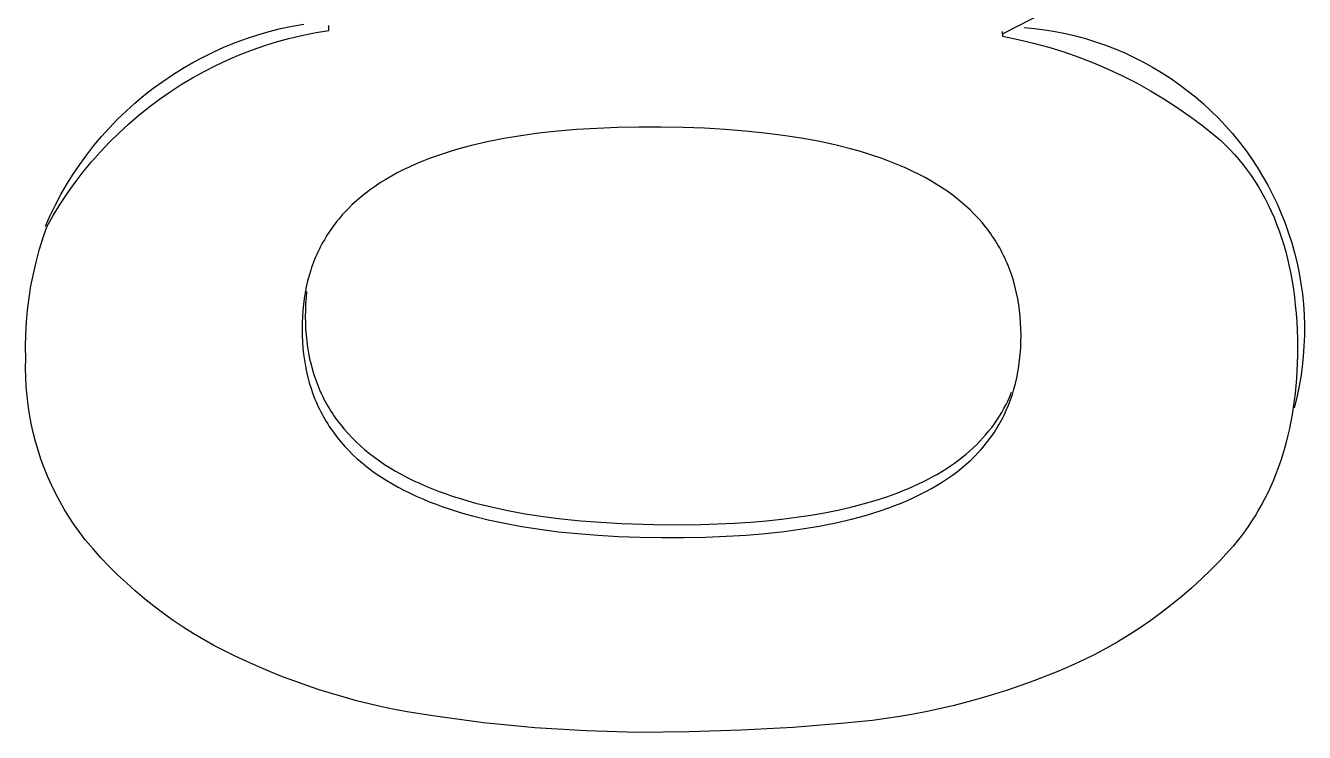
# Model space of a CAD drawing. Header units: millimetres. Extents: x -1421 to 3505, y -683 to 2759.
# Drawn here: x 0.785 to 2.273, y 730.009 to 730.831 of the extents above; entities that cross this region are included whole.
import ezdxf

# ---------------------------------------------------------------- set-up
doc = ezdxf.new("R2010")
doc.units = ezdxf.units.MM
doc.header["$MEASUREMENT"] = 0
doc.layers.add('Utwórz2D linie widoczne', color=7, linetype='Continuous', true_color=0x000000)

msp = doc.modelspace()

# ---------------------------------------------------------------- linework, layer by layer
at = {"layer": 'Utwórz2D linie widoczne'}
for p, q in [((2.1258, 730.9262), (1.9219, 730.8216)), ((1.0551, 730.8203), (1.0683, 730.8241)), ((1.0683, 730.8241), (1.0816, 730.8275)), ((1.0816, 730.8275), (1.095, 730.8303)), ((1.095, 730.8303), (1.1085, 730.8327)), ((1.1228, 730.8229), (1.1379, 730.8254)), ((1.1379, 730.8254), (1.1379, 730.831)), ((1.9216, 730.8216), (1.9216, 730.8242)), ((1.9466, 730.8287), (1.9586, 730.8276)), ((1.9586, 730.8276), (1.9707, 730.8261)), ((1.9707, 730.8261), (1.9827, 730.8241)), ((1.9827, 730.8241), (1.9946, 730.8218)), ((1.0164, 730.8062), (1.0291, 730.8113)), ((1.0291, 730.8113), (1.042, 730.8161)), ((1.042, 730.8161), (1.0551, 730.8203)), ((1.0633, 730.8079), (1.0779, 730.8124)), ((1.0779, 730.8124), (1.0928, 730.8164)), ((1.0928, 730.8164), (1.1077, 730.8199)), ((1.1077, 730.8199), (1.1228, 730.8229)), ((1.9216, 730.8215), (1.9216, 730.8187)), ((1.9216, 730.8187), (1.9396, 730.815)), ((1.9396, 730.815), (1.9575, 730.8107)), ((1.9575, 730.8107), (1.9753, 730.8058)), ((1.9946, 730.8218), (2.0064, 730.819)), ((2.0064, 730.819), (2.0181, 730.8159)), ((2.0181, 730.8159), (2.0297, 730.8123)), ((2.0297, 730.8123), (2.0412, 730.8083)), ((2.0412, 730.8083), (2.0525, 730.804)), ((0.9794, 730.7881), (0.9915, 730.7945)), ((0.9915, 730.7945), (1.0038, 730.8006)), ((1.0038, 730.8006), (1.0164, 730.8062)), ((1.0203, 730.7913), (1.0344, 730.7973)), ((1.0344, 730.7973), (1.0488, 730.8028)), ((1.0488, 730.8028), (1.0633, 730.8079)), ((1.9753, 730.8058), (1.9929, 730.8004)), ((1.9929, 730.8004), (2.0102, 730.7943)), ((2.0102, 730.7943), (2.0274, 730.7876)), ((2.0525, 730.804), (2.0637, 730.7992)), ((2.0637, 730.7992), (2.0747, 730.7941)), ((2.0747, 730.7941), (2.0855, 730.7886)), ((0.9559, 730.7739), (0.9675, 730.7812)), ((0.9675, 730.7812), (0.9794, 730.7881)), ((0.9927, 730.7778), (1.0064, 730.7848)), ((1.0064, 730.7848), (1.0203, 730.7913)), ((2.0274, 730.7876), (2.0443, 730.7804)), ((2.0443, 730.7804), (2.061, 730.7726)), ((2.0855, 730.7886), (2.0961, 730.7827)), ((2.0961, 730.7827), (2.1066, 730.7765)), ((0.9334, 730.7582), (0.9445, 730.7662)), ((0.9445, 730.7662), (0.9559, 730.7739)), ((0.9661, 730.7625), (0.9793, 730.7704)), ((0.9793, 730.7704), (0.9927, 730.7778)), ((2.061, 730.7726), (2.0774, 730.7643)), ((2.0774, 730.7643), (2.0935, 730.7553)), ((2.1066, 730.7765), (2.1168, 730.7699)), ((2.1168, 730.7699), (2.1267, 730.7629)), ((0.9121, 730.7409), (0.9226, 730.7497)), ((0.9226, 730.7497), (0.9334, 730.7582)), ((0.9406, 730.7454), (0.9532, 730.7541)), ((0.9532, 730.7541), (0.9661, 730.7625)), ((2.0935, 730.7553), (2.1093, 730.7459)), ((2.1267, 730.7629), (2.1364, 730.7557)), ((2.1364, 730.7557), (2.1459, 730.7481)), ((0.9019, 730.7317), (0.9121, 730.7409)), ((0.9163, 730.7265), (0.9283, 730.7362)), ((0.9283, 730.7362), (0.9406, 730.7454)), ((2.1093, 730.7459), (2.1247, 730.7359)), ((2.1247, 730.7359), (2.1399, 730.7255)), ((2.1459, 730.7481), (2.1551, 730.7401)), ((2.1551, 730.7401), (2.164, 730.7319)), ((0.8825, 730.7122), (0.892, 730.7221)), ((0.892, 730.7221), (0.9019, 730.7317)), ((0.9047, 730.7165), (0.9163, 730.7265)), ((2.1399, 730.7255), (2.1546, 730.7145)), ((2.164, 730.7319), (2.1726, 730.7233)), ((2.1726, 730.7233), (2.1809, 730.7145)), ((0.8733, 730.702), (0.8825, 730.7122)), ((0.8824, 730.6953), (0.8934, 730.7061)), ((0.8934, 730.7061), (0.9047, 730.7165)), ((1.382, 730.7058), (1.3612, 730.703)), ((1.4036, 730.7082), (1.382, 730.7058)), ((1.4261, 730.7101), (1.4036, 730.7082)), ((1.4494, 730.7115), (1.4261, 730.7101)), ((1.4734, 730.7125), (1.4494, 730.7115)), ((1.4983, 730.713), (1.4734, 730.7125)), ((1.5241, 730.713), (1.4983, 730.713)), ((1.5498, 730.7125), (1.5241, 730.713)), ((1.5747, 730.7116), (1.5498, 730.7125)), ((1.5988, 730.7102), (1.5747, 730.7116)), ((1.6221, 730.7084), (1.5988, 730.7102)), ((1.6446, 730.7061), (1.6221, 730.7084)), ((1.6662, 730.7034), (1.6446, 730.7061)), ((2.1546, 730.7145), (2.169, 730.703)), ((2.1809, 730.7145), (2.189, 730.7054)), ((2.189, 730.7054), (2.1967, 730.696)), ((0.856, 730.6807), (0.8645, 730.6915)), ((0.8645, 730.6915), (0.8733, 730.702)), ((0.8719, 730.6841), (0.8824, 730.6953)), ((1.2948, 730.6892), (1.2861, 730.6868)), ((1.3037, 730.6916), (1.2948, 730.6892)), ((1.322, 730.6958), (1.3037, 730.6916)), ((1.3412, 730.6996), (1.322, 730.6958)), ((1.3612, 730.703), (1.3412, 730.6996)), ((1.6871, 730.7001), (1.6662, 730.7034)), ((1.7071, 730.6965), (1.6871, 730.7001)), ((1.7263, 730.6923), (1.7071, 730.6965)), ((1.7447, 730.6878), (1.7263, 730.6923)), ((2.169, 730.703), (2.1749, 730.6978)), ((2.1749, 730.6978), (2.1805, 730.6924)), ((2.1805, 730.6924), (2.186, 730.6868)), ((2.1967, 730.696), (2.204, 730.6864)), ((0.848, 730.6696), (0.856, 730.6807)), ((0.8617, 730.6726), (0.8719, 730.6841)), ((1.2535, 730.6759), (1.2458, 730.6729)), ((1.2613, 730.6788), (1.2535, 730.6759)), ((1.2694, 730.6816), (1.2613, 730.6788)), ((1.2777, 730.6843), (1.2694, 730.6816)), ((1.2861, 730.6868), (1.2777, 730.6843)), ((1.7536, 730.6853), (1.7447, 730.6878)), ((1.7623, 730.6827), (1.7536, 730.6853)), ((1.7707, 730.68), (1.7623, 730.6827)), ((1.779, 730.6772), (1.7707, 730.68)), ((1.7871, 730.6743), (1.779, 730.6772)), ((2.186, 730.6868), (2.1913, 730.6811)), ((2.1913, 730.6811), (2.1964, 730.6752)), ((2.1964, 730.6752), (2.2013, 730.6692)), ((2.204, 730.6864), (2.2111, 730.6765)), ((2.2111, 730.6765), (2.2177, 730.6663)), ((0.8403, 730.6582), (0.848, 730.6696)), ((0.8426, 730.6486), (0.852, 730.6608)), ((0.852, 730.6608), (0.8617, 730.6726)), ((1.2173, 730.6596), (1.2107, 730.656)), ((1.2241, 730.6631), (1.2173, 730.6596)), ((1.2312, 730.6665), (1.2241, 730.6631)), ((1.2384, 730.6697), (1.2312, 730.6665)), ((1.2458, 730.6729), (1.2384, 730.6697)), ((1.795, 730.6712), (1.7871, 730.6743)), ((1.8026, 730.6681), (1.795, 730.6712)), ((1.8101, 730.6648), (1.8026, 730.6681)), ((1.8173, 730.6614), (1.8101, 730.6648)), ((1.8244, 730.6579), (1.8173, 730.6614)), ((2.2013, 730.6692), (2.2061, 730.663)), ((2.2061, 730.663), (2.2106, 730.6566)), ((2.2177, 730.6663), (2.2241, 730.656)), ((0.8261, 730.6347), (0.833, 730.6465)), ((0.833, 730.6465), (0.8403, 730.6582)), ((0.8337, 730.6361), (0.8426, 730.6486)), ((1.198, 730.6484), (1.192, 730.6444)), ((1.2042, 730.6522), (1.198, 730.6484)), ((1.2107, 730.656), (1.2042, 730.6522)), ((1.8313, 730.6543), (1.8244, 730.6579)), ((1.8379, 730.6506), (1.8313, 730.6543)), ((1.8443, 730.6467), (1.8379, 730.6506)), ((1.8506, 730.6428), (1.8443, 730.6467)), ((2.2106, 730.6566), (2.215, 730.6501)), ((2.215, 730.6501), (2.2192, 730.6434)), ((2.2241, 730.656), (2.23, 730.6454)), ((2.23, 730.6454), (2.2357, 730.6346)), ((0.8197, 730.6225), (0.8261, 730.6347)), ((0.8252, 730.6233), (0.8337, 730.6361)), ((1.1752, 730.6318), (1.17, 730.6273)), ((1.1806, 730.6361), (1.1752, 730.6318)), ((1.1862, 730.6403), (1.1806, 730.6361)), ((1.192, 730.6444), (1.1862, 730.6403)), ((1.8566, 730.6387), (1.8506, 730.6428)), ((1.8625, 730.6345), (1.8566, 730.6387)), ((1.8681, 730.6302), (1.8625, 730.6345)), ((1.8735, 730.6258), (1.8681, 730.6302)), ((2.2192, 730.6434), (2.2232, 730.6366)), ((2.2232, 730.6366), (2.227, 730.6296)), ((2.2357, 730.6346), (2.2409, 730.6237)), ((0.8137, 730.6102), (0.8197, 730.6225)), ((0.8172, 730.6102), (0.8252, 730.6233)), ((1.1602, 730.6181), (1.1557, 730.6133)), ((1.165, 730.6228), (1.1602, 730.6181)), ((1.17, 730.6273), (1.165, 730.6228)), ((1.8787, 730.6212), (1.8735, 730.6258)), ((1.8837, 730.6166), (1.8787, 730.6212)), ((1.8886, 730.6118), (1.8837, 730.6166)), ((2.227, 730.6296), (2.2306, 730.6225)), ((2.2306, 730.6225), (2.2341, 730.6152)), ((2.2341, 730.6152), (2.2374, 730.6077)), ((2.2409, 730.6237), (2.2457, 730.6126)), ((0.8081, 730.5976), (0.8137, 730.6102)), ((0.8096, 730.5968), (0.8172, 730.6102)), ((1.1451, 730.6008), (1.1431, 730.5982)), ((1.1471, 730.6034), (1.1451, 730.6008)), ((1.1492, 730.6059), (1.1471, 730.6034)), ((1.1513, 730.6084), (1.1492, 730.6059)), ((1.1534, 730.6109), (1.1513, 730.6084)), ((1.1557, 730.6133), (1.1534, 730.6109)), ((1.8932, 730.607), (1.8886, 730.6118)), ((1.8976, 730.602), (1.8932, 730.607)), ((1.9018, 730.5969), (1.8976, 730.602)), ((2.2374, 730.6077), (2.2404, 730.6001)), ((2.2404, 730.6001), (2.2433, 730.5923)), ((2.2457, 730.6126), (2.2502, 730.6013)), ((2.2502, 730.6013), (2.2543, 730.5898)), ((0.805, 730.5834), (0.8096, 730.5968)), ((1.1358, 730.5875), (1.1341, 730.5848)), ((1.1376, 730.5902), (1.1358, 730.5875)), ((1.1394, 730.5929), (1.1376, 730.5902)), ((1.1412, 730.5956), (1.1394, 730.5929)), ((1.1431, 730.5982), (1.1412, 730.5956)), ((1.9038, 730.5943), (1.9018, 730.5969)), ((1.9058, 730.5916), (1.9038, 730.5943)), ((1.9077, 730.589), (1.9058, 730.5916)), ((1.9096, 730.5863), (1.9077, 730.589)), ((1.9114, 730.5836), (1.9096, 730.5863)), ((2.2433, 730.5923), (2.2461, 730.5843)), ((2.2543, 730.5898), (2.258, 730.5783)), ((0.8008, 730.5698), (0.805, 730.5834)), ((1.1264, 730.5707), (1.125, 730.5677)), ((1.1278, 730.5735), (1.1264, 730.5707)), ((1.1293, 730.5764), (1.1278, 730.5735)), ((1.1309, 730.5792), (1.1293, 730.5764)), ((1.1325, 730.582), (1.1309, 730.5792)), ((1.1341, 730.5848), (1.1325, 730.582)), ((1.9132, 730.5808), (1.9114, 730.5836)), ((1.9149, 730.5781), (1.9132, 730.5808)), ((1.9165, 730.5753), (1.9149, 730.5781)), ((1.9182, 730.5724), (1.9165, 730.5753)), ((1.9197, 730.5696), (1.9182, 730.5724)), ((2.2461, 730.5843), (2.2486, 730.5762)), ((2.2486, 730.5762), (2.2509, 730.568)), ((2.258, 730.5783), (2.2612, 730.5666)), ((0.794, 730.5422), (0.7972, 730.556)), ((0.7972, 730.556), (0.8008, 730.5698)), ((1.1199, 730.5558), (1.1188, 730.5527)), ((1.1211, 730.5588), (1.1199, 730.5558)), ((1.1223, 730.5618), (1.1211, 730.5588)), ((1.1236, 730.5648), (1.1223, 730.5618)), ((1.125, 730.5677), (1.1236, 730.5648)), ((1.9212, 730.5667), (1.9197, 730.5696)), ((1.9227, 730.5638), (1.9212, 730.5667)), ((1.9241, 730.5609), (1.9227, 730.5638)), ((1.9255, 730.5579), (1.9241, 730.5609)), ((1.9268, 730.5549), (1.9255, 730.5579)), ((2.2509, 730.568), (2.2531, 730.5596)), ((2.2531, 730.5596), (2.2551, 730.551)), ((2.2612, 730.5666), (2.2641, 730.5548)), ((0.7912, 730.5282), (0.794, 730.5422)), ((1.1166, 730.5465), (1.1147, 730.5402)), ((1.1177, 730.5496), (1.1166, 730.5465)), ((1.1188, 730.5527), (1.1177, 730.5496)), ((1.928, 730.5519), (1.9268, 730.5549)), ((1.9292, 730.5488), (1.928, 730.5519)), ((1.9304, 730.5457), (1.9292, 730.5488)), ((1.9326, 730.5395), (1.9304, 730.5457)), ((2.2551, 730.551), (2.2568, 730.5422)), ((2.2568, 730.5422), (2.2584, 730.5334)), ((2.2641, 730.5548), (2.2666, 730.5429)), ((2.2666, 730.5429), (2.2686, 730.5309)), ((0.789, 730.5142), (0.7912, 730.5282)), ((1.1115, 730.5271), (1.1102, 730.5204)), ((1.113, 730.5337), (1.1115, 730.5271)), ((1.1147, 730.5402), (1.113, 730.5337)), ((1.9345, 730.5331), (1.9326, 730.5395)), ((1.9363, 730.5266), (1.9345, 730.5331)), ((1.9378, 730.52), (1.9363, 730.5266)), ((2.2584, 730.5334), (2.2599, 730.5243)), ((2.2686, 730.5309), (2.2703, 730.5189)), ((0.7873, 730.5001), (0.789, 730.5142)), ((1.1091, 730.5136), (1.1082, 730.5067)), ((1.1102, 730.5204), (1.1091, 730.5136)), ((1.1112, 730.5146), (1.1107, 730.5074)), ((1.1119, 730.5217), (1.1112, 730.5146)), ((1.9392, 730.5133), (1.9378, 730.52)), ((1.9403, 730.5065), (1.9392, 730.5133)), ((2.2599, 730.5243), (2.2611, 730.5151)), ((2.2611, 730.5151), (2.2621, 730.5057)), ((2.2703, 730.5189), (2.2715, 730.5068)), ((0.786, 730.4859), (0.7873, 730.5001)), ((1.1075, 730.4996), (1.107, 730.4925)), ((1.1082, 730.5067), (1.1075, 730.4996)), ((1.1104, 730.5001), (1.1103, 730.4927)), ((1.1107, 730.5074), (1.1104, 730.5001)), ((1.9413, 730.4995), (1.9403, 730.5065)), ((1.942, 730.4925), (1.9413, 730.4995)), ((2.2621, 730.5057), (2.263, 730.4962)), ((2.263, 730.4962), (2.2637, 730.4865)), ((2.2715, 730.5068), (2.2723, 730.4947)), ((0.7852, 730.4717), (0.786, 730.4859)), ((1.1067, 730.4852), (1.1066, 730.4778)), ((1.107, 730.4925), (1.1067, 730.4852)), ((1.1103, 730.4927), (1.1104, 730.4853)), ((1.1104, 730.4853), (1.1107, 730.4781)), ((1.9425, 730.4853), (1.942, 730.4925)), ((1.9428, 730.478), (1.9425, 730.4853)), ((2.2637, 730.4865), (2.2642, 730.4767)), ((2.2723, 730.4947), (2.2727, 730.4826)), ((2.2727, 730.4826), (2.2727, 730.4704)), ((0.7849, 730.4575), (0.7852, 730.4717)), ((1.1066, 730.4778), (1.1067, 730.4704)), ((1.1067, 730.4704), (1.1071, 730.4631)), ((1.1107, 730.4781), (1.1113, 730.4709)), ((1.1113, 730.4709), (1.112, 730.4638)), ((1.943, 730.4706), (1.9428, 730.478)), ((1.9429, 730.4632), (1.943, 730.4706)), ((2.2642, 730.4767), (2.2645, 730.4667)), ((2.2645, 730.4667), (2.2646, 730.4565)), ((2.2727, 730.4704), (2.2722, 730.4583)), ((0.7851, 730.4433), (0.7849, 730.4575)), ((1.1071, 730.4631), (1.1076, 730.456)), ((1.1076, 730.456), (1.1083, 730.4489)), ((1.112, 730.4638), (1.1129, 730.4569)), ((1.1129, 730.4569), (1.1141, 730.4501)), ((1.9421, 730.4488), (1.9426, 730.4559)), ((1.9426, 730.4559), (1.9429, 730.4632)), ((2.2646, 730.4565), (2.2645, 730.4474)), ((2.2722, 730.4583), (2.2714, 730.4462)), ((0.7849, 730.4325), (0.7851, 730.4433)), ((1.1083, 730.4489), (1.1093, 730.442)), ((1.1093, 730.442), (1.1104, 730.4351)), ((1.1141, 730.4501), (1.1154, 730.4434)), ((1.1154, 730.4434), (1.117, 730.4368)), ((1.117, 730.4368), (1.1187, 730.4303)), ((1.9405, 730.4348), (1.9414, 730.4417)), ((1.9414, 730.4417), (1.9421, 730.4488)), ((2.2643, 730.4384), (2.264, 730.4295)), ((2.2645, 730.4474), (2.2643, 730.4384)), ((2.2714, 730.4462), (2.2701, 730.4341)), ((0.7851, 730.4218), (0.7849, 730.4325)), ((0.7857, 730.411), (0.7851, 730.4218)), ((1.1104, 730.4351), (1.1117, 730.4284)), ((1.1117, 730.4284), (1.1133, 730.4218)), ((1.1133, 730.4218), (1.115, 730.4154)), ((1.1187, 730.4303), (1.1207, 730.4239)), ((1.1207, 730.4239), (1.1229, 730.4177)), ((1.9381, 730.4213), (1.9394, 730.428)), ((1.9394, 730.428), (1.9405, 730.4348)), ((2.264, 730.4295), (2.2634, 730.4207)), ((2.2684, 730.4221), (2.2663, 730.4102)), ((2.2701, 730.4341), (2.2684, 730.4221)), ((0.7866, 730.4003), (0.7857, 730.411)), ((1.115, 730.4154), (1.117, 730.409)), ((1.117, 730.409), (1.1192, 730.4028)), ((1.1229, 730.4177), (1.124, 730.4146)), ((1.124, 730.4146), (1.1252, 730.4116)), ((1.1252, 730.4116), (1.1265, 730.4085)), ((1.1265, 730.4085), (1.1278, 730.4055)), ((1.9329, 730.402), (1.9348, 730.4083)), ((1.9348, 730.4083), (1.9366, 730.4148)), ((1.9366, 730.4148), (1.9381, 730.4213)), ((2.2627, 730.412), (2.2619, 730.4035)), ((2.2634, 730.4207), (2.2627, 730.412)), ((2.2663, 730.4102), (2.2638, 730.3983)), ((0.7878, 730.3896), (0.7866, 730.4003)), ((1.1192, 730.4028), (1.1203, 730.3997)), ((1.1203, 730.3997), (1.1215, 730.3966)), ((1.1215, 730.3966), (1.1228, 730.3936)), ((1.1228, 730.3936), (1.1241, 730.3906)), ((1.1278, 730.4055), (1.1291, 730.4026)), ((1.1291, 730.4026), (1.1306, 730.3996)), ((1.1306, 730.3996), (1.132, 730.3967)), ((1.132, 730.3967), (1.1335, 730.3938)), ((1.1335, 730.3938), (1.1351, 730.391)), ((1.9256, 730.3903), (1.9279, 730.395)), ((1.9279, 730.395), (1.9301, 730.3998)), ((1.9285, 730.3897), (1.9297, 730.3927)), ((1.9297, 730.3927), (1.9308, 730.3958)), ((1.9301, 730.3998), (1.9321, 730.4046)), ((1.9308, 730.3958), (1.9319, 730.3989)), ((1.9319, 730.3989), (1.9329, 730.402)), ((2.2609, 730.395), (2.2597, 730.3867)), ((2.2638, 730.3983), (2.2608, 730.3865)), ((2.2619, 730.4035), (2.2609, 730.395)), ((0.7895, 730.3789), (0.7878, 730.3896)), ((0.7914, 730.3684), (0.7895, 730.3789)), ((1.1241, 730.3906), (1.1255, 730.3876)), ((1.1255, 730.3876), (1.1269, 730.3847)), ((1.1269, 730.3847), (1.1283, 730.3818)), ((1.1283, 730.3818), (1.1298, 730.3789)), ((1.1298, 730.3789), (1.1314, 730.376)), ((1.1351, 730.391), (1.1367, 730.3882)), ((1.1367, 730.3882), (1.1384, 730.3854)), ((1.1384, 730.3854), (1.1401, 730.3826)), ((1.1401, 730.3826), (1.1419, 730.3799)), ((1.1419, 730.3799), (1.1437, 730.3772)), ((1.1437, 730.3772), (1.1456, 730.3745)), ((1.9178, 730.3766), (1.9206, 730.3811)), ((1.9206, 730.3811), (1.9231, 730.3856)), ((1.9217, 730.3749), (1.9232, 730.3778)), ((1.9231, 730.3856), (1.9256, 730.3903)), ((1.9232, 730.3778), (1.9246, 730.3807)), ((1.9246, 730.3807), (1.9259, 730.3837)), ((1.9259, 730.3837), (1.9272, 730.3867)), ((1.9272, 730.3867), (1.9285, 730.3897)), ((2.2584, 730.3785), (2.2569, 730.3704)), ((2.2597, 730.3867), (2.2584, 730.3785)), ((0.7938, 730.3578), (0.7914, 730.3684)), ((1.1314, 730.376), (1.133, 730.3732)), ((1.133, 730.3732), (1.1347, 730.3704)), ((1.1347, 730.3704), (1.1364, 730.3677)), ((1.1364, 730.3677), (1.1382, 730.3649)), ((1.1382, 730.3649), (1.14, 730.3622)), ((1.14, 730.3622), (1.1419, 730.3595)), ((1.1456, 730.3745), (1.1475, 730.3718)), ((1.1475, 730.3718), (1.1494, 730.3692)), ((1.1494, 730.3692), (1.1515, 730.3666)), ((1.1515, 730.3666), (1.1557, 730.3615)), ((1.9056, 730.3595), (1.9089, 730.3637)), ((1.9089, 730.3637), (1.912, 730.3679)), ((1.912, 730.3679), (1.915, 730.3722)), ((1.9137, 730.361), (1.9154, 730.3637)), ((1.915, 730.3722), (1.9178, 730.3766)), ((1.9154, 730.3637), (1.9171, 730.3665)), ((1.9171, 730.3665), (1.9187, 730.3693)), ((1.9187, 730.3693), (1.9202, 730.3721)), ((1.9202, 730.3721), (1.9217, 730.3749)), ((2.2553, 730.3624), (2.2535, 730.3545)), ((2.2569, 730.3704), (2.2553, 730.3624)), ((0.7964, 730.3474), (0.7938, 730.3578)), ((0.7995, 730.3371), (0.7964, 730.3474)), ((1.1419, 730.3595), (1.1438, 730.3569)), ((1.1438, 730.3569), (1.1458, 730.3543)), ((1.1458, 730.3543), (1.1478, 730.3517)), ((1.1478, 730.3517), (1.152, 730.3466)), ((1.1557, 730.3615), (1.1601, 730.3565)), ((1.1601, 730.3565), (1.1647, 730.3516)), ((1.1647, 730.3516), (1.1695, 730.3469)), ((1.8912, 730.3436), (1.895, 730.3475)), ((1.895, 730.3475), (1.8987, 730.3514)), ((1.8987, 730.3514), (1.9022, 730.3554)), ((1.9022, 730.3554), (1.9056, 730.3595)), ((1.9024, 730.3452), (1.9044, 730.3477)), ((1.9044, 730.3477), (1.9064, 730.3503)), ((1.9064, 730.3503), (1.9083, 730.3529)), ((1.9083, 730.3529), (1.9102, 730.3556)), ((1.9102, 730.3556), (1.912, 730.3583)), ((1.912, 730.3583), (1.9137, 730.361)), ((2.2535, 730.3545), (2.2516, 730.3467)), ((0.8028, 730.3269), (0.7995, 730.3371)), ((1.152, 730.3466), (1.1564, 730.3416)), ((1.1564, 730.3416), (1.161, 730.3367)), ((1.161, 730.3367), (1.1658, 730.3319)), ((1.1695, 730.3469), (1.1745, 730.3422)), ((1.1745, 730.3422), (1.1797, 730.3377)), ((1.1797, 730.3377), (1.1851, 730.3333)), ((1.1851, 730.3333), (1.1908, 730.329)), ((1.8747, 730.329), (1.879, 730.3325)), ((1.879, 730.3325), (1.8832, 730.3361)), ((1.8832, 730.3361), (1.8873, 730.3398)), ((1.8873, 730.3398), (1.8912, 730.3436)), ((1.8893, 730.3304), (1.8939, 730.3352)), ((1.8939, 730.3352), (1.8961, 730.3377)), ((1.8961, 730.3377), (1.8983, 730.3401)), ((1.8983, 730.3401), (1.9004, 730.3426)), ((1.9004, 730.3426), (1.9024, 730.3452)), ((2.2495, 730.339), (2.2472, 730.3315)), ((2.2516, 730.3467), (2.2495, 730.339)), ((0.8065, 730.3168), (0.8028, 730.3269)), ((1.1658, 730.3319), (1.1708, 730.3273)), ((1.1708, 730.3273), (1.176, 730.3228)), ((1.176, 730.3228), (1.1815, 730.3183)), ((1.1815, 730.3183), (1.1871, 730.314)), ((1.1908, 730.329), (1.1966, 730.3248)), ((1.1966, 730.3248), (1.2026, 730.3207)), ((1.2026, 730.3207), (1.2089, 730.3168)), ((1.8559, 730.3156), (1.8608, 730.3188)), ((1.8608, 730.3188), (1.8656, 730.3221)), ((1.8656, 730.3221), (1.8702, 730.3255)), ((1.8702, 730.3255), (1.8747, 730.329)), ((1.8743, 730.3167), (1.8795, 730.3212)), ((1.8795, 730.3212), (1.8845, 730.3257)), ((1.8845, 730.3257), (1.8893, 730.3304)), ((2.2448, 730.324), (2.2422, 730.3167)), ((2.2472, 730.3315), (2.2448, 730.324)), ((0.8106, 730.3068), (0.8065, 730.3168)), ((0.815, 730.2969), (0.8106, 730.3068)), ((1.1871, 730.314), (1.1929, 730.3098)), ((1.1929, 730.3098), (1.1989, 730.3058)), ((1.1989, 730.3058), (1.2052, 730.3018)), ((1.2089, 730.3168), (1.2153, 730.3129)), ((1.2153, 730.3129), (1.2219, 730.3092)), ((1.2219, 730.3092), (1.2288, 730.3056)), ((1.2288, 730.3056), (1.2358, 730.3021)), ((1.8295, 730.3006), (1.8351, 730.3035)), ((1.8351, 730.3035), (1.8405, 730.3064)), ((1.8405, 730.3064), (1.8458, 730.3094)), ((1.8458, 730.3094), (1.8509, 730.3124)), ((1.8509, 730.3124), (1.8559, 730.3156)), ((1.8515, 730.3002), (1.8575, 730.3041)), ((1.8575, 730.3041), (1.8633, 730.3082)), ((1.8633, 730.3082), (1.8689, 730.3124)), ((1.8689, 730.3124), (1.8743, 730.3167)), ((2.2395, 730.3095), (2.2366, 730.3024)), ((2.2422, 730.3167), (2.2395, 730.3095)), ((0.8197, 730.2873), (0.815, 730.2969)), ((1.2052, 730.3018), (1.2116, 730.298)), ((1.2116, 730.298), (1.2183, 730.2942)), ((1.2183, 730.2942), (1.2251, 730.2906)), ((1.2251, 730.2906), (1.2322, 730.2871)), ((1.2358, 730.3021), (1.2431, 730.2987)), ((1.2431, 730.2987), (1.2506, 730.2954)), ((1.2506, 730.2954), (1.2582, 730.2923)), ((1.2582, 730.2923), (1.2661, 730.2892)), ((1.2661, 730.2892), (1.2742, 730.2863)), ((1.7868, 730.2829), (1.7997, 730.2876)), ((1.7997, 730.2876), (1.8059, 730.2901)), ((1.8059, 730.2901), (1.812, 730.2926)), ((1.812, 730.2926), (1.818, 730.2952)), ((1.818, 730.2952), (1.8238, 730.2979)), ((1.8238, 730.2979), (1.8295, 730.3006)), ((1.8254, 730.2855), (1.8322, 730.289)), ((1.8322, 730.289), (1.8388, 730.2926)), ((1.8388, 730.2926), (1.8453, 730.2963)), ((1.8453, 730.2963), (1.8515, 730.3002)), ((2.2304, 730.2885), (2.227, 730.2817)), ((2.2336, 730.2954), (2.2304, 730.2885)), ((2.2366, 730.3024), (2.2336, 730.2954)), ((0.8247, 730.2777), (0.8197, 730.2873)), ((0.83, 730.2684), (0.8247, 730.2777)), ((1.2322, 730.2871), (1.2394, 730.2837)), ((1.2394, 730.2837), (1.2469, 730.2805)), ((1.2469, 730.2805), (1.2545, 730.2773)), ((1.2545, 730.2773), (1.2624, 730.2743)), ((1.2624, 730.2743), (1.2705, 730.2714)), ((1.2742, 730.2863), (1.2824, 730.2835)), ((1.2824, 730.2835), (1.2909, 730.2808)), ((1.2909, 730.2808), (1.2996, 730.2782)), ((1.2996, 730.2782), (1.3085, 730.2757)), ((1.3085, 730.2757), (1.3269, 730.2711)), ((1.745, 730.2708), (1.7595, 730.2746)), ((1.7595, 730.2746), (1.7734, 730.2786)), ((1.7734, 730.2786), (1.7868, 730.2829)), ((1.7881, 730.2697), (1.796, 730.2727)), ((1.796, 730.2727), (1.8036, 730.2757)), ((1.8036, 730.2757), (1.8111, 730.2788)), ((1.8111, 730.2788), (1.8183, 730.2821)), ((1.8183, 730.2821), (1.8254, 730.2855)), ((2.2235, 730.275), (2.2198, 730.2685)), ((2.227, 730.2817), (2.2235, 730.275)), ((0.8357, 730.2592), (0.83, 730.2684)), ((0.8416, 730.2503), (0.8357, 730.2592)), ((1.2705, 730.2714), (1.2788, 730.2685)), ((1.2788, 730.2685), (1.2872, 730.2658)), ((1.2872, 730.2658), (1.2959, 730.2633)), ((1.2959, 730.2633), (1.3048, 730.2608)), ((1.3048, 730.2608), (1.3232, 730.2562)), ((1.3269, 730.2711), (1.3461, 730.267)), ((1.3461, 730.267), (1.3661, 730.2633)), ((1.3661, 730.2633), (1.3869, 730.2601)), ((1.3869, 730.2601), (1.4085, 730.2574)), ((1.6644, 730.2569), (1.6816, 730.2591)), ((1.6816, 730.2591), (1.6983, 730.2615)), ((1.6983, 730.2615), (1.7144, 730.2643)), ((1.7144, 730.2643), (1.7299, 730.2674)), ((1.7299, 730.2674), (1.745, 730.2708)), ((1.7458, 730.257), (1.7547, 730.2593)), ((1.7547, 730.2593), (1.7633, 730.2617)), ((1.7633, 730.2617), (1.7718, 730.2643)), ((1.7718, 730.2643), (1.7801, 730.267)), ((1.7801, 730.267), (1.7881, 730.2697)), ((2.216, 730.262), (2.212, 730.2557)), ((2.2198, 730.2685), (2.216, 730.262)), ((0.8479, 730.2415), (0.8416, 730.2503)), ((1.3232, 730.2562), (1.3424, 730.2521)), ((1.3424, 730.2521), (1.3624, 730.2484)), ((1.3624, 730.2484), (1.3832, 730.2452)), ((1.3832, 730.2452), (1.4049, 730.2424)), ((1.4085, 730.2574), (1.431, 730.2551)), ((1.431, 730.2551), (1.4543, 730.2533)), ((1.4543, 730.2533), (1.4784, 730.2519)), ((1.4784, 730.2519), (1.5033, 730.251)), ((1.5033, 730.251), (1.529, 730.2505)), ((1.529, 730.2505), (1.5704, 730.2508)), ((1.5704, 730.2508), (1.6096, 730.2523)), ((1.6096, 730.2523), (1.6284, 730.2535)), ((1.6284, 730.2535), (1.6467, 730.255)), ((1.6467, 730.255), (1.6644, 730.2569)), ((1.6674, 730.2427), (1.6882, 730.2456)), ((1.6882, 730.2456), (1.7082, 730.2489)), ((1.7082, 730.2489), (1.7274, 730.2527)), ((1.7274, 730.2527), (1.7458, 730.257)), ((2.2036, 730.2433), (2.1991, 730.2373)), ((2.2079, 730.2495), (2.2036, 730.2433)), ((2.212, 730.2557), (2.2079, 730.2495)), ((0.8544, 730.2329), (0.8479, 730.2415)), ((0.8634, 730.2224), (0.8544, 730.2329)), ((1.4049, 730.2424), (1.4273, 730.2401)), ((1.4273, 730.2401), (1.4506, 730.2383)), ((1.4506, 730.2383), (1.4747, 730.2369)), ((1.4747, 730.2369), (1.4996, 730.236)), ((1.4996, 730.236), (1.5253, 730.2356)), ((1.5253, 730.2356), (1.551, 730.2356)), ((1.551, 730.2356), (1.5759, 730.2361)), ((1.5759, 730.2361), (1.6, 730.237)), ((1.6, 730.237), (1.6233, 730.2385)), ((1.6233, 730.2385), (1.6458, 730.2404)), ((1.6458, 730.2404), (1.6674, 730.2427)), ((2.1945, 730.2314), (2.1898, 730.2256)), ((2.1991, 730.2373), (2.1945, 730.2314)), ((0.8726, 730.2121), (0.8634, 730.2224)), ((2.1848, 730.22), (2.1746, 730.2089)), ((2.1898, 730.2256), (2.1848, 730.22)), ((0.8822, 730.202), (0.8726, 730.2121)), ((0.892, 730.1922), (0.8822, 730.202)), ((2.1746, 730.2089), (2.164, 730.198)), ((0.9022, 730.1827), (0.892, 730.1922)), ((2.1531, 730.1875), (2.1419, 730.1772)), ((2.164, 730.198), (2.1531, 730.1875)), ((0.9126, 730.1734), (0.9022, 730.1827)), ((0.9232, 730.1644), (0.9126, 730.1734)), ((2.1419, 730.1772), (2.1304, 730.1672)), ((0.9341, 730.1557), (0.9232, 730.1644)), ((0.9453, 730.1473), (0.9341, 730.1557)), ((2.1186, 730.1576), (2.1065, 730.1482)), ((2.1304, 730.1672), (2.1186, 730.1576)), ((0.9567, 730.1392), (0.9453, 730.1473)), ((0.9682, 730.1314), (0.9567, 730.1392)), ((2.0941, 730.1392), (2.0815, 730.1306)), ((2.1065, 730.1482), (2.0941, 730.1392)), ((0.98, 730.124), (0.9682, 730.1314)), ((0.992, 730.1169), (0.98, 730.124)), ((2.0815, 730.1306), (2.0687, 730.1223)), ((1.0041, 730.1101), (0.992, 730.1169)), ((1.0164, 730.1037), (1.0041, 730.1101)), ((2.0557, 730.1144), (2.0424, 730.1069)), ((2.0687, 730.1223), (2.0557, 730.1144)), ((1.0288, 730.0977), (1.0164, 730.1037)), ((1.0424, 730.0913), (1.0288, 730.0977)), ((2.029, 730.0997), (2.0154, 730.093)), ((2.0424, 730.1069), (2.029, 730.0997)), ((1.0561, 730.0852), (1.0424, 730.0913)), ((1.07, 730.0793), (1.0561, 730.0852)), ((1.084, 730.0737), (1.07, 730.0793)), ((1.9877, 730.0807), (1.9578, 730.0689)), ((2.0016, 730.0866), (1.9877, 730.0807)), ((2.0154, 730.093), (2.0016, 730.0866)), ((1.0981, 730.0684), (1.084, 730.0737)), ((1.1123, 730.0633), (1.0981, 730.0684)), ((1.9578, 730.0689), (1.9427, 730.0634)), ((1.1266, 730.0585), (1.1123, 730.0633)), ((1.141, 730.054), (1.1266, 730.0585)), ((1.1555, 730.0498), (1.141, 730.054)), ((1.1701, 730.0458), (1.1555, 730.0498)), ((1.912, 730.0533), (1.8965, 730.0487)), ((1.9274, 730.0582), (1.912, 730.0533)), ((1.9427, 730.0634), (1.9274, 730.0582)), ((1.1847, 730.0421), (1.1701, 730.0458)), ((1.1994, 730.0388), (1.1847, 730.0421)), ((1.2141, 730.0357), (1.1994, 730.0388)), ((1.2289, 730.0329), (1.2141, 730.0357)), ((1.8496, 730.0367), (1.8338, 730.0333)), ((1.8653, 730.0404), (1.8496, 730.0367)), ((1.881, 730.0444), (1.8653, 730.0404)), ((1.8965, 730.0487), (1.881, 730.0444)), ((1.2586, 730.0281), (1.2289, 730.0329)), ((1.3178, 730.0202), (1.2586, 730.0281)), ((1.3773, 730.0144), (1.3178, 730.0202)), ((1.7541, 730.0211), (1.7381, 730.0196)), ((1.7701, 730.0229), (1.7541, 730.0211)), ((1.7861, 730.025), (1.7701, 730.0229)), ((1.802, 730.0275), (1.7861, 730.025)), ((1.8179, 730.0302), (1.802, 730.0275)), ((1.8338, 730.0333), (1.8179, 730.0302)), ((1.437, 730.0106), (1.3773, 730.0144)), ((1.4967, 730.0089), (1.437, 730.0106)), ((1.5571, 730.0094), (1.4967, 730.0089)), ((1.6176, 730.0114), (1.5571, 730.0094)), ((1.6779, 730.0147), (1.6176, 730.0114)), ((1.7381, 730.0196), (1.6779, 730.0147))]:
    msp.add_line(p, q, dxfattribs=at)

doc.saveas('drawing.dxf')
